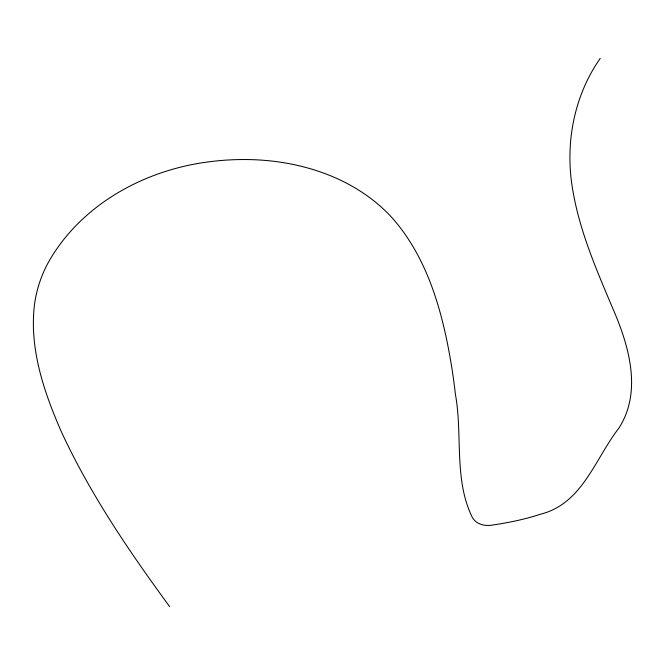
<?xml version="1.0" encoding="UTF-8"?>
<svg xmlns="http://www.w3.org/2000/svg" width="665" height="665" viewBox="0 0 665 665"><rect width="100%" height="100%" fill="white"/><g stroke="black" fill="none" stroke-linecap="round" stroke-linejoin="round"><path stroke-width="1" d="M600.246 58.362C573.463 96.492 564.676 145.111 572.873 190.647C579.689 230.913 595.965 268.61 611.742 306C628.242 343.473 643.03 390.596 618.849 428.21C595.034 458.675 582.515 503.812 540.446 514.228C524.86 519.357 508.7 522.682 492.474 525.051C485.009 526.414 476.364 524.502 472.35 517.47C453.613 479.515 462.84 434.802 455.392 394.229A635.033 635.033 0 0 0 451.976 368.693C443.356 315.127 428.9 259.433 392.142 217.837C355.043 177.272 298.71 159.658 244.87 159.534A265.651 265.651 0 0 0 209.6 161.745C144.488 169.775 80.232 204.878 47.797 263.406A121.737 121.737 0 0 0 34.497 304.52C29.102 348.801 44.065 392.392 61.637 432.358C90.498 494.544 129.243 551.476 169.65 606.638"/></g></svg>
